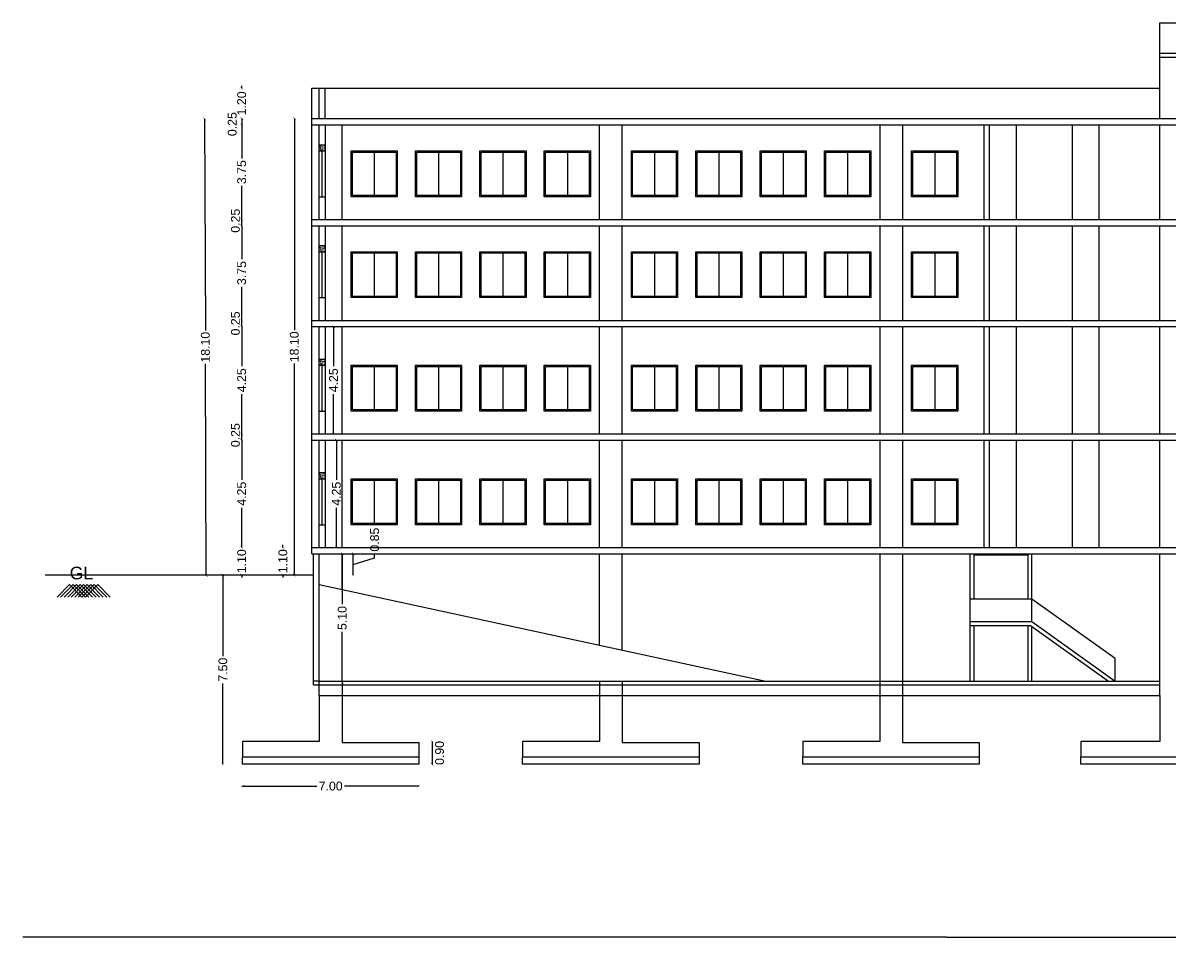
# Model space of a CAD drawing. Header units: metres. Extents: x 3229 to 14086, y -2906 to 1156.
# Drawn here: x 13889.15 to 13934.64, y -2770.08 to -2733.84 of the extents above; entities that cross this region are included whole.
import ezdxf

# ---------------------------------------------------------------- set-up
doc = ezdxf.new("R2010")
doc.units = ezdxf.units.M
doc.header["$MEASUREMENT"] = 0
for name, color, linetype in [('BLK_1_FLR_0_REGULAR_ROOM', 3, 'Continuous'), ('BLK_1_FLR_1_REGULAR_ROOM', 3, 'Continuous'), ('BLK_1_HT_OF_BLDG', 5, 'Continuous'), ('BLK_1_LVL_-1_BSMNT_FOOT_PRINT', 1, 'Continuous'), ('BLK_1_PLINTH_HEIGHT', 7, 'Continuous')]:
    doc.layers.add(name, color=color, linetype=linetype)
doc.styles.add('arial', font='arial.ttf', dxfattribs={"height": 0.35})
doc.styles.get("Standard").update_dxf_attribs({"font": 'arial.ttf'})
doc.dimstyles.new('Standard3', dxfattribs={"dimtxt": 0.35, "dimasz": 0.1, "dimexe": 0.18, "dimexo": 0.0625, "dimgap": 0.09, "dimtad": 0, "dimzin": 0, "dimdsep": 46, "dimtxsty": 'arial', "dimblk": 'ARCHTICK', "dimcen": 0.09, "dimse1": 1, "dimse2": 1, "dimadec": 0, "dimazin": 0, "dimtfac": 1, "dimtofl": 0, "dimtmove": 1, "dimatfit": 3, "dimfxl": 0, "dimtolj": 1, "dimtzin": 0, "dimarcsym": 0})

# ---------------------------------------------------------------- blocks, each defined once
blk = doc.blocks.new('GL')
at = {"ltscale": 0.2}
for p, q in [((10818685.39, -1728572.497), (10818684.898, -1728572.997)), ((10818685.53, -1728572.497), (10818685.038, -1728572.997)), ((10818685.671, -1728572.497), (10818685.178, -1728572.997)), ((10818685.811, -1728572.497), (10818685.319, -1728572.997)), ((10818685.39, -1728572.497), (10818685.882, -1728572.997)), ((10818685.951, -1728572.497), (10818685.459, -1728572.997)), ((10818685.53, -1728572.497), (10818686.023, -1728572.997)), ((10818686.092, -1728572.497), (10818685.599, -1728572.997)), ((10818685.671, -1728572.497), (10818686.163, -1728572.997)), ((10818686.232, -1728572.497), (10818685.74, -1728572.997)), ((10818685.811, -1728572.497), (10818686.304, -1728572.997)), ((10818686.373, -1728572.497), (10818685.88, -1728572.997)), ((10818685.951, -1728572.497), (10818686.444, -1728572.997)), ((10818686.513, -1728572.497), (10818686.02, -1728572.997)), ((10818686.092, -1728572.497), (10818686.584, -1728572.997)), ((10818686.232, -1728572.497), (10818686.725, -1728572.997)), ((10818686.373, -1728572.497), (10818686.865, -1728572.997)), ((10818686.513, -1728572.497), (10818687.005, -1728572.997))]:
    blk.add_line(p, q, dxfattribs=at)
at = {"ltscale": 0.2, "insert": (10818685.398, -1728571.794), "char_height": 0.5, "attachment_point": 1}
blk.add_mtext_dynamic_manual_height_columns('GL', width=6.23407, gutter_width=15, heights=[1.613], dxfattribs=at)
blk = doc.blocks.new('_ArchTick')
at = {"color": 0, "linetype": 'ByBlock', "const_width": 0.15}
blk.add_lwpolyline([(-0.5, -0.5), (0.5, 0.5)], dxfattribs=at)
blk = doc.blocks.new('*D43')
at = {"color": 0, "lineweight": -2}
for p, q in [((13897.826, -2754.632), (13897.826, -2754.532)), ((13897.826, -2755.732), (13897.826, -2755.832))]:
    blk.add_line(p, q, dxfattribs=at)
at = {"layer": 'DefPoints', "color": 0}
for p in [(13897.826, -2754.632), (13900.674, -2754.632), (13900.674, -2755.732)]:
    blk.add_point(p, dxfattribs=at)
at = {"color": 0, "lineweight": -2, "xscale": 0.1, "yscale": 0.1, "zscale": 0.1}
for p, rotation in [((13897.826, -2754.632), 270), ((13897.826, -2755.732), 90)]:
    blk.add_blockref('_ArchTick', p, dxfattribs=dict(at, rotation=rotation))
at = {"color": 0, "insert": (13897.826, -2755.182), "char_height": 0.35, "attachment_point": 5, "rotation": 90, "style": 'arial'}
blk.add_mtext('\\A1;1.10', dxfattribs=at)
blk = doc.blocks.new('*D44')
at = {"color": 0, "lineweight": -2}
for p, q in [((13897.826, -2750.382), (13897.826, -2751.954)), ((13897.826, -2754.632), (13897.826, -2753.06))]:
    blk.add_line(p, q, dxfattribs=at)
at = {"layer": 'DefPoints', "color": 0}
for p in [(13900.604, -2750.382), (13897.826, -2754.632), (13900.604, -2754.632)]:
    blk.add_point(p, dxfattribs=at)
at = {"color": 0, "lineweight": -2, "xscale": 0.1, "yscale": 0.1, "zscale": 0.1}
for p, rotation in [((13897.826, -2750.382), 90), ((13897.826, -2754.632), 270)]:
    blk.add_blockref('_ArchTick', p, dxfattribs=dict(at, rotation=rotation))
at = {"color": 0, "insert": (13897.826, -2752.507), "char_height": 0.35, "attachment_point": 5, "rotation": 90, "style": 'arial'}
blk.add_mtext('\\A1;4.25', dxfattribs=at)
blk = doc.blocks.new('*D45')
at = {"color": 0, "lineweight": -2}
blk.add_line((13897.826, -2750.382), (13897.826, -2750.132), dxfattribs=at)
at = {"layer": 'DefPoints', "color": 0}
for p in [(13897.826, -2750.132), (13900.604, -2750.132), (13900.604, -2750.382)]:
    blk.add_point(p, dxfattribs=at)
at = {"color": 0, "lineweight": -2, "xscale": 0.1, "yscale": 0.1, "zscale": 0.1}
for p, rotation in [((13897.826, -2750.132), 90), ((13897.826, -2750.382), 270)]:
    blk.add_blockref('_ArchTick', p, dxfattribs=dict(at, rotation=rotation))
at = {"color": 0, "insert": (13897.579, -2750.183), "char_height": 0.35, "attachment_point": 5, "rotation": 90, "style": 'arial'}
blk.add_mtext('\\A1;0.25', dxfattribs=at)
blk = doc.blocks.new('*D46')
at = {"color": 0, "lineweight": -2}
for p, q in [((13897.826, -2745.882), (13897.826, -2747.454)), ((13897.826, -2750.132), (13897.826, -2748.56))]:
    blk.add_line(p, q, dxfattribs=at)
at = {"layer": 'DefPoints', "color": 0}
for p in [(13897.826, -2745.882), (13900.604, -2745.882), (13900.604, -2750.132)]:
    blk.add_point(p, dxfattribs=at)
at = {"color": 0, "lineweight": -2, "xscale": 0.1, "yscale": 0.1, "zscale": 0.1}
for p, rotation in [((13897.826, -2745.882), 90), ((13897.826, -2750.132), 270)]:
    blk.add_blockref('_ArchTick', p, dxfattribs=dict(at, rotation=rotation))
at = {"color": 0, "insert": (13897.826, -2748.007), "char_height": 0.35, "attachment_point": 5, "rotation": 90, "style": 'arial'}
blk.add_mtext('\\A1;4.25', dxfattribs=at)
blk = doc.blocks.new('*D47')
at = {"color": 0, "lineweight": -2}
blk.add_line((13897.826, -2745.882), (13897.826, -2745.632), dxfattribs=at)
at = {"layer": 'DefPoints', "color": 0}
for p in [(13897.826, -2745.632), (13900.604, -2745.632), (13900.604, -2745.882)]:
    blk.add_point(p, dxfattribs=at)
at = {"color": 0, "lineweight": -2, "xscale": 0.1, "yscale": 0.1, "zscale": 0.1}
for p, rotation in [((13897.826, -2745.632), 90), ((13897.826, -2745.882), 270)]:
    blk.add_blockref('_ArchTick', p, dxfattribs=dict(at, rotation=rotation))
at = {"color": 0, "insert": (13897.579, -2745.754), "char_height": 0.35, "attachment_point": 5, "rotation": 90, "style": 'arial'}
blk.add_mtext('\\A1;0.25', dxfattribs=at)
blk = doc.blocks.new('*D48')
at = {"color": 0, "lineweight": -2}
for p, q in [((13897.826, -2741.882), (13897.826, -2743.211)), ((13897.826, -2745.632), (13897.826, -2744.303))]:
    blk.add_line(p, q, dxfattribs=at)
at = {"layer": 'DefPoints', "color": 0}
for p in [(13897.826, -2741.882), (13901.804, -2741.882), (13901.804, -2745.632)]:
    blk.add_point(p, dxfattribs=at)
at = {"color": 0, "lineweight": -2, "xscale": 0.1, "yscale": 0.1, "zscale": 0.1}
for p, rotation in [((13897.826, -2741.882), 90), ((13897.826, -2745.632), 270)]:
    blk.add_blockref('_ArchTick', p, dxfattribs=dict(at, rotation=rotation))
at = {"color": 0, "insert": (13897.826, -2743.757), "char_height": 0.35, "attachment_point": 5, "rotation": 90, "style": 'arial'}
blk.add_mtext('\\A1;3.75', dxfattribs=at)
blk = doc.blocks.new('*D49')
at = {"color": 0, "lineweight": -2}
blk.add_line((13897.826, -2741.882), (13897.826, -2741.632), dxfattribs=at)
at = {"layer": 'DefPoints', "color": 0}
for p in [(13897.826, -2741.632), (13900.904, -2741.632), (13900.904, -2741.882)]:
    blk.add_point(p, dxfattribs=at)
at = {"color": 0, "lineweight": -2, "xscale": 0.1, "yscale": 0.1, "zscale": 0.1}
for p, rotation in [((13897.826, -2741.632), 90), ((13897.826, -2741.882), 270)]:
    blk.add_blockref('_ArchTick', p, dxfattribs=dict(at, rotation=rotation))
at = {"color": 0, "insert": (13897.579, -2741.683), "char_height": 0.35, "attachment_point": 5, "rotation": 90, "style": 'arial'}
blk.add_mtext('\\A1;0.25', dxfattribs=at)
blk = doc.blocks.new('*D50')
at = {"color": 0, "lineweight": -2}
for p, q in [((13897.826, -2737.882), (13897.826, -2739.211)), ((13897.826, -2741.632), (13897.826, -2740.303))]:
    blk.add_line(p, q, dxfattribs=at)
at = {"layer": 'DefPoints', "color": 0}
for p in [(13897.826, -2737.882), (13900.604, -2737.882), (13900.604, -2741.632)]:
    blk.add_point(p, dxfattribs=at)
at = {"color": 0, "lineweight": -2, "xscale": 0.1, "yscale": 0.1, "zscale": 0.1}
for p, rotation in [((13897.826, -2737.882), 90), ((13897.826, -2741.632), 270)]:
    blk.add_blockref('_ArchTick', p, dxfattribs=dict(at, rotation=rotation))
at = {"color": 0, "insert": (13897.826, -2739.757), "char_height": 0.35, "attachment_point": 5, "rotation": 90, "style": 'arial'}
blk.add_mtext('\\A1;3.75', dxfattribs=at)
blk = doc.blocks.new('*D51')
at = {"color": 0, "lineweight": -2}
for p, q in [((13897.082, -2755.732), (13897.082, -2758.939)), ((13897.082, -2763.232), (13897.082, -2760.025))]:
    blk.add_line(p, q, dxfattribs=at)
at = {"layer": 'DefPoints', "color": 0}
for p in [(13900.674, -2755.732), (13897.082, -2763.232), (13900.674, -2763.232)]:
    blk.add_point(p, dxfattribs=at)
at = {"color": 0, "lineweight": -2, "xscale": 0.1, "yscale": 0.1, "zscale": 0.1}
for p, rotation in [((13897.082, -2755.732), 90), ((13897.082, -2763.232), 270)]:
    blk.add_blockref('_ArchTick', p, dxfattribs=dict(at, rotation=rotation))
at = {"color": 0, "insert": (13897.082, -2759.482), "char_height": 0.35, "attachment_point": 5, "rotation": 90, "style": 'arial'}
blk.add_mtext('\\A1;7.50', dxfattribs=at)
blk = doc.blocks.new('*D52')
at = {"color": 0, "lineweight": -2}
blk.add_line((13905.381, -2762.332), (13905.381, -2763.232), dxfattribs=at)
at = {"layer": 'DefPoints', "color": 0}
for p in [(13897.854, -2762.332), (13897.854, -2763.232), (13905.381, -2763.232)]:
    blk.add_point(p, dxfattribs=at)
at = {"color": 0, "lineweight": -2, "xscale": 0.1, "yscale": 0.1, "zscale": 0.1}
for p, rotation in [((13905.381, -2762.332), 90), ((13905.381, -2763.232), 270)]:
    blk.add_blockref('_ArchTick', p, dxfattribs=dict(at, rotation=rotation))
at = {"color": 0, "insert": (13905.673, -2762.782), "char_height": 0.35, "attachment_point": 5, "rotation": 90, "style": 'arial'}
blk.add_mtext('\\A1;0.90', dxfattribs=at)
blk = doc.blocks.new('*D53')
at = {"color": 0, "lineweight": -2}
for p, q in [((13897.854, -2764.095), (13900.812, -2764.095)), ((13904.854, -2764.095), (13901.897, -2764.095))]:
    blk.add_line(p, q, dxfattribs=at)
at = {"layer": 'DefPoints', "color": 0}
for p in [(13897.854, -2763.232), (13904.854, -2763.232), (13904.854, -2764.095)]:
    blk.add_point(p, dxfattribs=at)
at = {"color": 0, "lineweight": -2, "xscale": 0.1, "yscale": 0.1, "zscale": 0.1, "rotation": 180}
blk.add_blockref('_ArchTick', (13897.854, -2764.095), dxfattribs=at)
at = {"color": 0, "lineweight": -2, "xscale": 0.1, "yscale": 0.1, "zscale": 0.1}
blk.add_blockref('_ArchTick', (13904.854, -2764.095), dxfattribs=at)
at = {"color": 0, "insert": (13901.354, -2764.095), "char_height": 0.35, "attachment_point": 5, "style": 'arial'}
blk.add_mtext('\\A1;7.00', dxfattribs=at)
blk = doc.blocks.new('*D54')
at = {"color": 0, "lineweight": -2}
blk.add_line((13897.826, -2737.632), (13897.826, -2737.882), dxfattribs=at)
at = {"layer": 'DefPoints', "color": 0}
for p in [(13900.604, -2737.632), (13897.826, -2737.882), (13900.604, -2737.882)]:
    blk.add_point(p, dxfattribs=at)
at = {"color": 0, "lineweight": -2, "xscale": 0.1, "yscale": 0.1, "zscale": 0.1}
for p, rotation in [((13897.826, -2737.632), 90), ((13897.826, -2737.882), 270)]:
    blk.add_blockref('_ArchTick', p, dxfattribs=dict(at, rotation=rotation))
at = {"color": 0, "insert": (13897.452, -2737.853), "char_height": 0.35, "attachment_point": 5, "rotation": 90, "style": 'arial'}
blk.add_mtext('\\A1;0.25', dxfattribs=at)
blk = doc.blocks.new('*D55')
at = {"color": 0, "lineweight": -2}
for p, q in [((13897.826, -2736.432), (13897.826, -2736.332)), ((13897.826, -2737.632), (13897.826, -2737.732))]:
    blk.add_line(p, q, dxfattribs=at)
at = {"layer": 'DefPoints', "color": 0}
for p in [(13897.826, -2736.432), (13900.604, -2736.432), (13900.604, -2737.632)]:
    blk.add_point(p, dxfattribs=at)
at = {"color": 0, "lineweight": -2, "xscale": 0.1, "yscale": 0.1, "zscale": 0.1}
for p, rotation in [((13897.826, -2736.432), 270), ((13897.826, -2737.632), 90)]:
    blk.add_blockref('_ArchTick', p, dxfattribs=dict(at, rotation=rotation))
at = {"color": 0, "insert": (13897.826, -2737.032), "char_height": 0.35, "attachment_point": 5, "rotation": 90, "style": 'arial'}
blk.add_mtext('\\A1;1.20', dxfattribs=at)
blk = doc.blocks.new('*D56')
at = {"color": 0, "lineweight": -2}
for p, q in [((13896.353, -2737.648), (13896.385, -2746.035)), ((13896.423, -2755.748), (13896.39, -2747.362))]:
    blk.add_line(p, q, dxfattribs=at)
at = {"layer": 'DefPoints', "color": 0}
for p in [(13896.353, -2737.648), (13900.604, -2737.632), (13900.674, -2755.732)]:
    blk.add_point(p, dxfattribs=at)
at = {"color": 0, "lineweight": -2, "xscale": 0.1, "yscale": 0.1, "zscale": 0.1}
for p, rotation in [((13896.353, -2737.648), 90.22158548547073), ((13896.423, -2755.748), 270.2215854854707)]:
    blk.add_blockref('_ArchTick', p, dxfattribs=dict(at, rotation=rotation))
at = {"color": 0, "insert": (13896.388, -2746.698), "char_height": 0.35, "attachment_point": 5, "rotation": 90.2216, "style": 'arial'}
blk.add_mtext('\\A1;18.10', dxfattribs=at)
blk = doc.blocks.new('*D59')
at = {"layer": 'BLK_1_HT_OF_BLDG', "color": 0, "lineweight": -2}
for p, q in [((13899.914, -2737.632), (13899.914, -2746.019)), ((13899.914, -2755.732), (13899.914, -2747.345))]:
    blk.add_line(p, q, dxfattribs=at)
at = {"layer": 'DefPoints', "color": 0}
for p in [(13899.914, -2737.632), (13900.674, -2737.632), (13900.674, -2755.732)]:
    blk.add_point(p, dxfattribs=at)
at = {"layer": 'BLK_1_HT_OF_BLDG', "color": 0, "lineweight": -2, "xscale": 0.1, "yscale": 0.1, "zscale": 0.1}
for p, rotation in [((13899.914, -2737.632), 90), ((13899.914, -2755.732), 270)]:
    blk.add_blockref('_ArchTick', p, dxfattribs=dict(at, rotation=rotation))
at = {"layer": 'BLK_1_HT_OF_BLDG', "color": 0, "insert": (13899.914, -2746.682), "char_height": 0.35, "attachment_point": 5, "rotation": 90, "style": 'arial'}
blk.add_mtext('\\A1;18.10', dxfattribs=at)
blk = doc.blocks.new('*D60')
at = {"layer": 'BLK_1_PLINTH_HEIGHT', "color": 0, "lineweight": -2}
for p, q in [((13899.459, -2754.632), (13899.459, -2754.532)), ((13899.459, -2755.732), (13899.459, -2755.832))]:
    blk.add_line(p, q, dxfattribs=at)
at = {"layer": 'DefPoints', "color": 0}
for p in [(13899.459, -2754.632), (13900.674, -2754.632), (13900.674, -2755.732)]:
    blk.add_point(p, dxfattribs=at)
at = {"layer": 'BLK_1_PLINTH_HEIGHT', "color": 0, "lineweight": -2, "xscale": 0.1, "yscale": 0.1, "zscale": 0.1}
for p, rotation in [((13899.459, -2754.632), 270), ((13899.459, -2755.732), 90)]:
    blk.add_blockref('_ArchTick', p, dxfattribs=dict(at, rotation=rotation))
at = {"layer": 'BLK_1_PLINTH_HEIGHT', "color": 0, "insert": (13899.459, -2755.182), "char_height": 0.35, "attachment_point": 5, "rotation": 90, "style": 'arial'}
blk.add_mtext('\\A1;1.10', dxfattribs=at)
blk = doc.blocks.new('*D61')
at = {"layer": 'BLK_1_LVL_-1_BSMNT_FOOT_PRINT', "color": 0, "lineweight": -2}
for p, q in [((13902.246, -2755.732), (13902.246, -2754.882)), ((13903.097, -2755.052), (13903.097, -2754.872)), ((13902.246, -2755.307), (13903.097, -2755.052))]:
    blk.add_line(p, q, dxfattribs=at)
at = {"layer": 'DefPoints', "color": 0}
for p in [(13900.674, -2754.882), (13902.246, -2754.882), (13900.674, -2755.732)]:
    blk.add_point(p, dxfattribs=at)
at = {"layer": 'BLK_1_LVL_-1_BSMNT_FOOT_PRINT', "color": 0, "lineweight": -2, "xscale": 0.1, "yscale": 0.1, "zscale": 0.1}
for p, rotation in [((13902.246, -2754.882), 90), ((13902.246, -2755.732), 270)]:
    blk.add_blockref('_ArchTick', p, dxfattribs=dict(at, rotation=rotation))
at = {"layer": 'BLK_1_LVL_-1_BSMNT_FOOT_PRINT', "color": 0, "insert": (13903.097, -2754.326), "char_height": 0.35, "attachment_point": 5, "rotation": 90, "style": 'arial'}
blk.add_mtext('\\A1;0.85', dxfattribs=at)
blk = doc.blocks.new('*D62')
at = {"layer": 'BLK_1_LVL_-1_BSMNT_FOOT_PRINT', "color": 0, "lineweight": -2}
for p, q in [((13901.813, -2754.882), (13901.813, -2756.888)), ((13901.813, -2759.982), (13901.813, -2757.976))]:
    blk.add_line(p, q, dxfattribs=at)
at = {"layer": 'DefPoints', "color": 0}
for p in [(13901.804, -2754.882), (13901.804, -2759.982), (13901.813, -2759.982)]:
    blk.add_point(p, dxfattribs=at)
at = {"layer": 'BLK_1_LVL_-1_BSMNT_FOOT_PRINT', "color": 0, "lineweight": -2, "xscale": 0.1, "yscale": 0.1, "zscale": 0.1}
for p, rotation in [((13901.813, -2754.882), 90), ((13901.813, -2759.982), 270)]:
    blk.add_blockref('_ArchTick', p, dxfattribs=dict(at, rotation=rotation))
at = {"layer": 'BLK_1_LVL_-1_BSMNT_FOOT_PRINT', "color": 0, "insert": (13901.813, -2757.432), "char_height": 0.35, "attachment_point": 5, "rotation": 90, "style": 'arial'}
blk.add_mtext('\\A1;5.10', dxfattribs=at)
blk = doc.blocks.new('*D137')
at = {"layer": 'BLK_1_FLR_0_REGULAR_ROOM', "color": 0, "lineweight": -2}
for p, q in [((13901.58, -2750.382), (13901.58, -2751.954)), ((13901.58, -2754.632), (13901.58, -2753.06))]:
    blk.add_line(p, q, dxfattribs=at)
at = {"layer": 'DefPoints', "color": 0}
for p in [(13901.804, -2750.382), (13901.58, -2754.632), (13901.804, -2754.632)]:
    blk.add_point(p, dxfattribs=at)
at = {"layer": 'BLK_1_FLR_0_REGULAR_ROOM', "color": 0, "lineweight": -2, "xscale": 0.1, "yscale": 0.1, "zscale": 0.1}
for p, rotation in [((13901.58, -2750.382), 90), ((13901.58, -2754.632), 270)]:
    blk.add_blockref('_ArchTick', p, dxfattribs=dict(at, rotation=rotation))
at = {"layer": 'BLK_1_FLR_0_REGULAR_ROOM', "color": 0, "insert": (13901.58, -2752.507), "char_height": 0.35, "attachment_point": 5, "rotation": 90, "style": 'arial'}
blk.add_mtext('\\A1;4.25', dxfattribs=at)
blk = doc.blocks.new('*D138')
at = {"layer": 'BLK_1_FLR_1_REGULAR_ROOM', "color": 0, "lineweight": -2}
for p, q in [((13901.468, -2745.882), (13901.468, -2747.454)), ((13901.468, -2750.132), (13901.468, -2748.56))]:
    blk.add_line(p, q, dxfattribs=at)
at = {"layer": 'DefPoints', "color": 0}
for p in [(13901.804, -2745.882), (13901.468, -2750.132), (13901.804, -2750.132)]:
    blk.add_point(p, dxfattribs=at)
at = {"layer": 'BLK_1_FLR_1_REGULAR_ROOM', "color": 0, "lineweight": -2, "xscale": 0.1, "yscale": 0.1, "zscale": 0.1}
for p, rotation in [((13901.468, -2745.882), 90), ((13901.468, -2750.132), 270)]:
    blk.add_blockref('_ArchTick', p, dxfattribs=dict(at, rotation=rotation))
at = {"layer": 'BLK_1_FLR_1_REGULAR_ROOM', "color": 0, "insert": (13901.468, -2748.007), "char_height": 0.35, "attachment_point": 5, "rotation": 90, "style": 'arial'}
blk.add_mtext('\\A1;4.25', dxfattribs=at)

msp = doc.modelspace()

# ---------------------------------------------------------------- hatches: boundary and pattern name
at = {"ltscale": 0.2}
h = msp.add_hatch(dxfattribs=at)
h.set_pattern_fill('AR-CONC', color=0, scale=0.0115)
h.set_pattern_definition([(50, (-0.011634, 12.995864), (0.082484921, -0.00721649552), [0.008625, -0.094875]), (355, (-0.01163, 12.99586), (-0.01595640337, 0.0865020954), [0.0069, -0.0759]), (100.45144446, (-0.00476, 12.99526), (0.06652851737, 0.07928559896), [0.0073301221, -0.0806313429]), (46.1842, (-0.01163, 13.01886), (0.122732753, -0.0190347173), [0.0129375, -0.1423125]), (96.6356355, (-0.00141, 13.01728), (0.1074861238, 0.1120236391), [0.0109951893, -0.1209470824]), (351.184164, (-0.01163, 13.01886), (0.1074861237, 0.112023639), [0.01035, -0.1138500001]), (21, (-0.000134, 13.013114), (0.068644311, -0.04630117243), [0.008625, -0.094875]), (326, (-0.00013, 13.01311), (0.02798126317, 0.0833922552), [0.0069, -0.0759]), (71.45144474, (0.00559, 13.009255), (0.09662557332, 0.03709108257), [0.00733012185, -0.0806313429]), (37.5, (-0.011634, 12.995864), (0.00139838336, 0.03828279319), [0, -0.07498, 0, -0.07705, 0, -0.0761875]), (7.5, (-0.011634, 12.995864), (0.0302529968, 0.04535734687), [0, -0.04393, 0, -0.073255, 0, -0.0290375]), (327.5, (-0.03728, 12.995864), (0.06138958016, -0.00259381025), [0, -0.02875, 0, -0.0897, 0, -0.119025]), (317.5, (-0.04878, 12.995864), (0.06706640947, 0.01151207297), [0, -0.037375, 0, -0.05957, 0, -0.084525])])
h.paths.add_polyline_path([(13901.123, -2738.686), (13900.893, -2738.686), (13900.893, -2738.916), (13901.123, -2738.916)])
h = msp.add_hatch(dxfattribs=at)
h.set_pattern_fill('AR-CONC', color=0, scale=0.0115)
h.set_pattern_definition([(50, (-0.011634, 8.995864), (0.082484921, -0.00721649552), [0.008625, -0.094875]), (355, (-0.01163, 8.99586), (-0.01595640337, 0.0865020954), [0.0069, -0.0759]), (100.45144446, (-0.00476, 8.99526), (0.06652851737, 0.07928559896), [0.0073301221, -0.0806313429]), (46.1842, (-0.01163, 9.01886), (0.122732753, -0.0190347173), [0.0129375, -0.1423125]), (96.6356355, (-0.00141, 9.01728), (0.1074861238, 0.1120236391), [0.0109951893, -0.1209470824]), (351.184164, (-0.01163, 9.01886), (0.1074861237, 0.112023639), [0.01035, -0.1138500001]), (21, (-0.000134, 9.013114), (0.068644311, -0.04630117243), [0.008625, -0.094875]), (326, (-0.00013, 9.01311), (0.02798126317, 0.0833922552), [0.0069, -0.0759]), (71.45144474, (0.00559, 9.009255), (0.09662557332, 0.03709108257), [0.00733012185, -0.0806313429]), (37.5, (-0.011634, 8.995864), (0.00139838336, 0.03828279319), [0, -0.07498, 0, -0.07705, 0, -0.0761875]), (7.5, (-0.011634, 8.995864), (0.0302529968, 0.04535734687), [0, -0.04393, 0, -0.073255, 0, -0.0290375]), (327.5, (-0.03728, 8.995864), (0.06138958016, -0.00259381025), [0, -0.02875, 0, -0.0897, 0, -0.119025]), (317.5, (-0.04878, 8.995864), (0.06706640947, 0.01151207297), [0, -0.037375, 0, -0.05957, 0, -0.084525])])
h.paths.add_polyline_path([(13901.123, -2742.686), (13900.893, -2742.686), (13900.893, -2742.916), (13901.123, -2742.916)])
h = msp.add_hatch(dxfattribs=at)
h.set_pattern_fill('AR-CONC', color=0, scale=0.0115)
h.set_pattern_definition([(50, (-0.011634, 4.495864), (0.082484921, -0.00721649552), [0.008625, -0.094875]), (355, (-0.01163, 4.49586), (-0.01595640337, 0.0865020954), [0.0069, -0.0759]), (100.45144446, (-0.00476, 4.49526), (0.06652851737, 0.07928559896), [0.0073301221, -0.0806313429]), (46.1842, (-0.01163, 4.51886), (0.122732753, -0.0190347173), [0.0129375, -0.1423125]), (96.6356355, (-0.00141, 4.51728), (0.1074861238, 0.1120236391), [0.0109951893, -0.1209470824]), (351.184164, (-0.01163, 4.51886), (0.1074861237, 0.112023639), [0.01035, -0.1138500001]), (21, (-0.000134, 4.513114), (0.068644311, -0.04630117243), [0.008625, -0.094875]), (326, (-0.00013, 4.51311), (0.02798126317, 0.0833922552), [0.0069, -0.0759]), (71.45144474, (0.00559, 4.509255), (0.09662557332, 0.03709108257), [0.00733012185, -0.0806313429]), (37.5, (-0.011634, 4.495864), (0.00139838336, 0.03828279319), [0, -0.07498, 0, -0.07705, 0, -0.0761875]), (7.5, (-0.011634, 4.495864), (0.0302529968, 0.04535734687), [0, -0.04393, 0, -0.073255, 0, -0.0290375]), (327.5, (-0.03728, 4.495864), (0.06138958016, -0.00259381025), [0, -0.02875, 0, -0.0897, 0, -0.119025]), (317.5, (-0.04878, 4.495864), (0.06706640947, 0.01151207297), [0, -0.037375, 0, -0.05957, 0, -0.084525])])
h.paths.add_polyline_path([(13901.123, -2747.186), (13900.893, -2747.186), (13900.893, -2747.416), (13901.123, -2747.416)])
h = msp.add_hatch(dxfattribs=at)
h.set_pattern_fill('AR-CONC', color=0, scale=0.0115)
h.set_pattern_definition([(50, (-0.011634, 4.495864), (0.082484921, -0.00721649552), [0.008625, -0.094875]), (355, (-0.01163, 4.49586), (-0.01595640337, 0.0865020954), [0.0069, -0.0759]), (100.45144446, (-0.00476, 4.49526), (0.06652851737, 0.07928559896), [0.0073301221, -0.0806313429]), (46.1842, (-0.01163, 4.51886), (0.122732753, -0.0190347173), [0.0129375, -0.1423125]), (96.6356355, (-0.00141, 4.51728), (0.1074861238, 0.1120236391), [0.0109951893, -0.1209470824]), (351.184164, (-0.01163, 4.51886), (0.1074861237, 0.112023639), [0.01035, -0.1138500001]), (21, (-0.000134, 4.513114), (0.068644311, -0.04630117243), [0.008625, -0.094875]), (326, (-0.00013, 4.51311), (0.02798126317, 0.0833922552), [0.0069, -0.0759]), (71.45144474, (0.00559, 4.509255), (0.09662557332, 0.03709108257), [0.00733012185, -0.0806313429]), (37.5, (-0.011634, 4.495864), (0.00139838336, 0.03828279319), [0, -0.07498, 0, -0.07705, 0, -0.0761875]), (7.5, (-0.011634, 4.495864), (0.0302529968, 0.04535734687), [0, -0.04393, 0, -0.073255, 0, -0.0290375]), (327.5, (-0.03728, 4.495864), (0.06138958016, -0.00259381025), [0, -0.02875, 0, -0.0897, 0, -0.119025]), (317.5, (-0.04878, 4.495864), (0.06706640947, 0.01151207297), [0, -0.037375, 0, -0.05957, 0, -0.084525])])
h.paths.add_polyline_path([(13901.123, -2747.186), (13900.893, -2747.186), (13900.893, -2747.416), (13901.123, -2747.416)])
h = msp.add_hatch(dxfattribs=at)
h.set_pattern_fill('AR-CONC', color=0, scale=0.0115)
h.set_pattern_definition([(50, (-0.011634, -0.004136), (0.082484921, -0.00721649552), [0.008625, -0.094875]), (355, (-0.01163, -0.00414), (-0.01595640337, 0.0865020954), [0.0069, -0.0759]), (100.45144446, (-0.00476, -0.00474), (0.06652851737, 0.07928559896), [0.0073301221, -0.0806313429]), (46.1842, (-0.01163, 0.01886), (0.122732753, -0.0190347173), [0.0129375, -0.1423125]), (96.6356355, (-0.00141, 0.01728), (0.1074861238, 0.1120236391), [0.0109951893, -0.1209470824]), (351.184164, (-0.01163, 0.01886), (0.1074861237, 0.112023639), [0.01035, -0.1138500001]), (21, (-0.000134, 0.013114), (0.068644311, -0.04630117243), [0.008625, -0.094875]), (326, (-0.00013, 0.01311), (0.02798126317, 0.0833922552), [0.0069, -0.0759]), (71.45144474, (0.00559, 0.009255), (0.09662557332, 0.03709108257), [0.00733012185, -0.0806313429]), (37.5, (-0.011634, -0.004136), (0.00139838336, 0.03828279319), [0, -0.07498, 0, -0.07705, 0, -0.0761875]), (7.5, (-0.011634, -0.004136), (0.0302529968, 0.04535734687), [0, -0.04393, 0, -0.073255, 0, -0.0290375]), (327.5, (-0.03728, -0.004136), (0.06138958016, -0.00259381025), [0, -0.02875, 0, -0.0897, 0, -0.119025]), (317.5, (-0.04878, -0.004136), (0.06706640947, 0.01151207297), [0, -0.037375, 0, -0.05957, 0, -0.084525])])
h.paths.add_polyline_path([(13901.123, -2751.686), (13900.893, -2751.686), (13900.893, -2751.916), (13901.123, -2751.916)])

# ---------------------------------------------------------------- linework, layer by layer
at = {"color": 0, "ltscale": 0.2}
for p, q in [((13934.234, -2737.632), (13934.234, -2733.842)), ((13934.234, -2733.842), (13948.998, -2733.842)), ((13934.234, -2735.042), (13948.998, -2735.042)), ((13934.234, -2735.192), (13948.998, -2735.192)), ((13900.604, -2754.882), (13900.604, -2736.432)), ((13900.604, -2736.432), (13934.234, -2736.432)), ((13900.904, -2737.632), (13900.904, -2736.432)), ((13901.134, -2737.632), (13901.134, -2736.432)), ((13900.604, -2737.632), (14064.065, -2737.632)), ((13900.604, -2737.882), (14064.065, -2737.882)), ((13900.904, -2741.142), (13900.904, -2737.882)), ((13901.134, -2737.882), (13901.134, -2741.142)), ((13901.804, -2741.632), (13901.804, -2737.882)), ((13912.014, -2741.632), (13912.014, -2737.882)), ((13912.914, -2741.632), (13912.914, -2737.882)), ((13923.124, -2737.882), (13923.124, -2741.632)), ((13924.024, -2737.882), (13924.024, -2741.632)), ((13927.267, -2741.632), (13927.267, -2737.882)), ((13927.479, -2741.632), (13927.479, -2737.882)), ((13928.546, -2741.632), (13928.546, -2737.882)), ((13930.763, -2741.632), (13930.763, -2737.882)), ((13931.83, -2741.632), (13931.83, -2737.882)), ((13934.234, -2741.632), (13934.234, -2737.882)), ((13901.134, -2738.682), (13900.904, -2738.682)), ((13900.904, -2738.912), (13901.134, -2738.912)), ((13900.904, -2738.912), (13901.134, -2738.912)), ((13901.019, -2740.732), (13901.019, -2738.912)), ((13903.081, -2738.962), (13903.081, -2740.682)), ((13905.634, -2738.962), (13905.634, -2740.682)), ((13908.187, -2738.962), (13908.187, -2740.682)), ((13910.74, -2738.962), (13910.74, -2740.682)), ((13914.193, -2738.962), (13914.193, -2740.682)), ((13916.746, -2738.962), (13916.746, -2740.682)), ((13919.299, -2738.962), (13919.299, -2740.682)), ((13921.853, -2738.962), (13921.853, -2740.682)), ((13925.306, -2738.962), (13925.306, -2740.682)), ((13900.904, -2741.632), (13900.904, -2740.242)), ((13901.134, -2740.242), (13901.134, -2741.632)), ((13900.904, -2740.732), (13901.134, -2740.732)), ((13901.804, -2741.632), (13901.804, -2741.292)), ((13928.546, -2741.632), (13928.546, -2741.292)), ((13930.763, -2741.632), (13930.763, -2741.292)), ((13931.83, -2741.632), (13931.83, -2741.292)), ((13934.234, -2741.632), (13934.234, -2741.292)), ((13900.604, -2741.632), (14064.065, -2741.632)), ((13900.604, -2741.882), (14064.065, -2741.882)), ((13900.904, -2745.632), (13900.904, -2741.882)), ((13901.134, -2741.882), (13901.134, -2745.632)), ((13901.804, -2745.632), (13901.804, -2741.882)), ((13912.014, -2745.632), (13912.014, -2741.882)), ((13912.914, -2745.632), (13912.914, -2741.882)), ((13923.124, -2741.882), (13923.124, -2745.632)), ((13924.024, -2741.882), (13924.024, -2745.632)), ((13927.267, -2745.632), (13927.267, -2741.882)), ((13927.479, -2745.632), (13927.479, -2741.882)), ((13928.546, -2745.632), (13928.546, -2741.882)), ((13930.763, -2745.632), (13930.763, -2741.882)), ((13931.83, -2745.632), (13931.83, -2741.882)), ((13934.234, -2745.632), (13934.234, -2741.882)), ((13901.134, -2742.682), (13900.904, -2742.682)), ((13900.904, -2742.912), (13901.134, -2742.912)), ((13901.019, -2744.732), (13901.019, -2742.912)), ((13903.081, -2742.962), (13903.081, -2744.682)), ((13905.634, -2742.962), (13905.634, -2744.682)), ((13908.187, -2742.962), (13908.187, -2744.682)), ((13910.74, -2742.962), (13910.74, -2744.682)), ((13914.193, -2742.962), (13914.193, -2744.682)), ((13916.746, -2742.962), (13916.746, -2744.682)), ((13919.299, -2742.962), (13919.299, -2744.682)), ((13921.853, -2742.962), (13921.853, -2744.682)), ((13925.306, -2742.962), (13925.306, -2744.682)), ((13900.904, -2744.732), (13901.134, -2744.732)), ((13900.604, -2745.632), (14064.065, -2745.632)), ((13900.604, -2745.882), (14064.065, -2745.882)), ((13900.904, -2750.132), (13900.904, -2745.882)), ((13901.134, -2745.882), (13901.134, -2750.132)), ((13901.804, -2750.132), (13901.804, -2745.882)), ((13912.014, -2750.132), (13912.014, -2745.882)), ((13912.914, -2750.132), (13912.914, -2745.882)), ((13923.124, -2745.882), (13923.124, -2750.132)), ((13924.024, -2745.882), (13924.024, -2750.132)), ((13927.267, -2750.132), (13927.267, -2745.882)), ((13927.479, -2750.132), (13927.479, -2745.882)), ((13928.546, -2750.132), (13928.546, -2745.882)), ((13930.763, -2750.132), (13930.763, -2745.882)), ((13931.83, -2750.132), (13931.83, -2745.882)), ((13934.234, -2750.132), (13934.234, -2745.882)), ((13901.134, -2747.182), (13900.904, -2747.182)), ((13901.134, -2747.182), (13900.904, -2747.182)), ((13900.904, -2747.412), (13901.134, -2747.412)), ((13901.019, -2749.232), (13901.019, -2747.412)), ((13903.081, -2747.462), (13903.081, -2749.182)), ((13905.634, -2747.462), (13905.634, -2749.182)), ((13908.187, -2747.462), (13908.187, -2749.182)), ((13910.74, -2747.462), (13910.74, -2749.182)), ((13914.193, -2747.462), (13914.193, -2749.182)), ((13916.746, -2747.462), (13916.746, -2749.182)), ((13919.299, -2747.462), (13919.299, -2749.182)), ((13921.853, -2747.462), (13921.853, -2749.182)), ((13925.306, -2747.462), (13925.306, -2749.182)), ((13900.904, -2749.232), (13901.134, -2749.232)), ((13900.604, -2750.132), (14064.065, -2750.132)), ((13900.604, -2750.382), (14064.065, -2750.382)), ((13900.904, -2754.632), (13900.904, -2750.382)), ((13901.134, -2750.382), (13901.134, -2754.632)), ((13901.804, -2754.632), (13901.804, -2750.382)), ((13912.014, -2754.632), (13912.014, -2750.382)), ((13912.914, -2754.632), (13912.914, -2750.382)), ((13923.124, -2750.382), (13923.124, -2754.632)), ((13924.024, -2750.382), (13924.024, -2754.632)), ((13927.267, -2754.632), (13927.267, -2750.382)), ((13927.479, -2754.632), (13927.479, -2750.382)), ((13928.546, -2754.632), (13928.546, -2750.382)), ((13930.763, -2754.632), (13930.763, -2750.382)), ((13931.83, -2754.632), (13931.83, -2750.382)), ((13934.234, -2754.632), (13934.234, -2750.382)), ((13901.134, -2751.682), (13900.904, -2751.682)), ((13900.904, -2751.912), (13901.134, -2751.912)), ((13901.019, -2753.732), (13901.019, -2751.912)), ((13903.081, -2751.962), (13903.081, -2753.682)), ((13905.634, -2751.962), (13905.634, -2753.682)), ((13908.187, -2751.962), (13908.187, -2753.682)), ((13910.74, -2751.962), (13910.74, -2753.682)), ((13914.193, -2751.962), (13914.193, -2753.682)), ((13916.746, -2751.962), (13916.746, -2753.682)), ((13919.299, -2751.962), (13919.299, -2753.682)), ((13921.853, -2751.962), (13921.853, -2753.682)), ((13925.306, -2751.962), (13925.306, -2753.682)), ((13900.904, -2753.732), (13901.134, -2753.732)), ((13900.604, -2754.632), (14064.065, -2754.632)), ((13900.604, -2754.882), (14064.065, -2754.882)), ((13900.674, -2760.082), (13900.674, -2754.882)), ((13900.904, -2760.502), (13900.904, -2754.882)), ((13901.804, -2756.316), (13901.804, -2754.882)), ((13912.014, -2758.513), (13912.014, -2754.882)), ((13912.914, -2758.707), (13912.914, -2754.882)), ((13923.124, -2754.882), (13923.124, -2759.932)), ((13924.024, -2754.882), (13924.024, -2759.932)), ((13926.717, -2759.932), (13926.717, -2754.882)), ((13926.867, -2754.932), (13929.008, -2754.932)), ((13926.867, -2756.667), (13926.867, -2754.932)), ((13929.008, -2756.667), (13929.008, -2754.932)), ((13929.158, -2757.577), (13929.158, -2754.882)), ((13934.234, -2760.502), (13934.234, -2754.882)), ((13900.674, -2755.732), (13890.04, -2755.732)), ((13900.904, -2756.102), (13918.606, -2759.932)), ((13926.717, -2756.667), (13929.158, -2756.667)), ((13929.158, -2756.667), (13932.459, -2759.022)), ((13926.717, -2757.577), (13929.158, -2757.577)), ((13926.717, -2757.727), (13929.11, -2757.727)), ((13926.867, -2759.932), (13926.867, -2757.727)), ((13929.008, -2759.932), (13929.008, -2757.727)), ((13929.11, -2757.727), (13932.2, -2759.932)), ((13929.158, -2757.577), (13932.459, -2759.932)), ((13929.158, -2759.932), (13929.158, -2757.761)), ((13932.459, -2759.932), (13932.459, -2759.022)), ((13900.904, -2759.932), (13900.674, -2759.932)), ((13900.904, -2759.932), (13934.234, -2759.932)), ((13901.804, -2759.932), (13901.804, -2760.502)), ((13912.014, -2759.932), (13912.014, -2760.502)), ((13912.914, -2759.932), (13912.914, -2760.502)), ((13900.674, -2760.082), (13934.234, -2760.082)), ((13923.124, -2760.082), (13923.124, -2760.502)), ((13924.024, -2760.082), (13924.024, -2760.502)), ((13900.904, -2760.502), (13934.234, -2760.502))]:
    msp.add_line(p, q, dxfattribs=at)
at = {"color": 0}
for q in [(13889.153, -2770.08), (13971.299, -2770.08)]:
    msp.add_line((13925.773, -2770.08), q, dxfattribs=at)
at = {"color": 0, "ltscale": 0.2}
for points in [[(13902.166, -2740.732), (13902.166, -2738.912), (13903.995, -2738.912), (13903.995, -2740.732)], [(13902.216, -2740.682), (13902.216, -2738.962), (13903.945, -2738.962), (13903.945, -2740.682)], [(13904.719, -2740.732), (13904.719, -2738.912), (13906.548, -2738.912), (13906.548, -2740.732)], [(13904.769, -2740.682), (13904.769, -2738.962), (13906.498, -2738.962), (13906.498, -2740.682)], [(13907.273, -2740.732), (13907.273, -2738.912), (13909.101, -2738.912), (13909.101, -2740.732)], [(13907.323, -2740.682), (13907.323, -2738.962), (13909.051, -2738.962), (13909.051, -2740.682)], [(13909.826, -2740.732), (13909.826, -2738.912), (13911.654, -2738.912), (13911.654, -2740.732)], [(13909.876, -2740.682), (13909.876, -2738.962), (13911.604, -2738.962), (13911.604, -2740.682)], [(13913.279, -2740.732), (13913.279, -2738.912), (13915.108, -2738.912), (13915.108, -2740.732)], [(13913.329, -2740.682), (13913.329, -2738.962), (13915.058, -2738.962), (13915.058, -2740.682)], [(13915.832, -2740.732), (13915.832, -2738.912), (13917.661, -2738.912), (13917.661, -2740.732)], [(13915.882, -2740.682), (13915.882, -2738.962), (13917.611, -2738.962), (13917.611, -2740.682)], [(13918.385, -2740.732), (13918.385, -2738.912), (13920.214, -2738.912), (13920.214, -2740.732)], [(13918.435, -2740.682), (13918.435, -2738.962), (13920.164, -2738.962), (13920.164, -2740.682)], [(13920.938, -2740.732), (13920.938, -2738.912), (13922.767, -2738.912), (13922.767, -2740.732)], [(13920.988, -2740.682), (13920.988, -2738.962), (13922.717, -2738.962), (13922.717, -2740.682)], [(13924.391, -2740.732), (13924.391, -2738.912), (13926.22, -2738.912), (13926.22, -2740.732)], [(13924.441, -2740.682), (13924.441, -2738.962), (13926.17, -2738.962), (13926.17, -2740.682)], [(13902.166, -2744.732), (13902.166, -2742.912), (13903.995, -2742.912), (13903.995, -2744.732)], [(13902.216, -2744.682), (13902.216, -2742.962), (13903.945, -2742.962), (13903.945, -2744.682)], [(13904.719, -2744.732), (13904.719, -2742.912), (13906.548, -2742.912), (13906.548, -2744.732)], [(13904.769, -2744.682), (13904.769, -2742.962), (13906.498, -2742.962), (13906.498, -2744.682)], [(13907.273, -2744.732), (13907.273, -2742.912), (13909.101, -2742.912), (13909.101, -2744.732)], [(13907.323, -2744.682), (13907.323, -2742.962), (13909.051, -2742.962), (13909.051, -2744.682)], [(13909.826, -2744.732), (13909.826, -2742.912), (13911.654, -2742.912), (13911.654, -2744.732)], [(13909.876, -2744.682), (13909.876, -2742.962), (13911.604, -2742.962), (13911.604, -2744.682)], [(13913.279, -2744.732), (13913.279, -2742.912), (13915.108, -2742.912), (13915.108, -2744.732)], [(13913.329, -2744.682), (13913.329, -2742.962), (13915.058, -2742.962), (13915.058, -2744.682)], [(13915.832, -2744.732), (13915.832, -2742.912), (13917.661, -2742.912), (13917.661, -2744.732)], [(13915.882, -2744.682), (13915.882, -2742.962), (13917.611, -2742.962), (13917.611, -2744.682)], [(13918.385, -2744.732), (13918.385, -2742.912), (13920.214, -2742.912), (13920.214, -2744.732)], [(13918.435, -2744.682), (13918.435, -2742.962), (13920.164, -2742.962), (13920.164, -2744.682)], [(13920.938, -2744.732), (13920.938, -2742.912), (13922.767, -2742.912), (13922.767, -2744.732)], [(13920.988, -2744.682), (13920.988, -2742.962), (13922.717, -2742.962), (13922.717, -2744.682)], [(13924.391, -2744.732), (13924.391, -2742.912), (13926.22, -2742.912), (13926.22, -2744.732)], [(13924.441, -2744.682), (13924.441, -2742.962), (13926.17, -2742.962), (13926.17, -2744.682)], [(13902.166, -2749.232), (13902.166, -2747.412), (13903.995, -2747.412), (13903.995, -2749.232)], [(13902.216, -2749.182), (13902.216, -2747.462), (13903.945, -2747.462), (13903.945, -2749.182)], [(13904.719, -2749.232), (13904.719, -2747.412), (13906.548, -2747.412), (13906.548, -2749.232)], [(13904.769, -2749.182), (13904.769, -2747.462), (13906.498, -2747.462), (13906.498, -2749.182)], [(13907.273, -2749.232), (13907.273, -2747.412), (13909.101, -2747.412), (13909.101, -2749.232)], [(13907.323, -2749.182), (13907.323, -2747.462), (13909.051, -2747.462), (13909.051, -2749.182)], [(13909.826, -2749.232), (13909.826, -2747.412), (13911.654, -2747.412), (13911.654, -2749.232)], [(13909.876, -2749.182), (13909.876, -2747.462), (13911.604, -2747.462), (13911.604, -2749.182)], [(13913.279, -2749.232), (13913.279, -2747.412), (13915.108, -2747.412), (13915.108, -2749.232)], [(13913.329, -2749.182), (13913.329, -2747.462), (13915.058, -2747.462), (13915.058, -2749.182)], [(13915.832, -2749.232), (13915.832, -2747.412), (13917.661, -2747.412), (13917.661, -2749.232)], [(13915.882, -2749.182), (13915.882, -2747.462), (13917.611, -2747.462), (13917.611, -2749.182)], [(13918.385, -2749.232), (13918.385, -2747.412), (13920.214, -2747.412), (13920.214, -2749.232)], [(13918.435, -2749.182), (13918.435, -2747.462), (13920.164, -2747.462), (13920.164, -2749.182)], [(13920.938, -2749.232), (13920.938, -2747.412), (13922.767, -2747.412), (13922.767, -2749.232)], [(13920.988, -2749.182), (13920.988, -2747.462), (13922.717, -2747.462), (13922.717, -2749.182)], [(13924.391, -2749.232), (13924.391, -2747.412), (13926.22, -2747.412), (13926.22, -2749.232)], [(13924.441, -2749.182), (13924.441, -2747.462), (13926.17, -2747.462), (13926.17, -2749.182)], [(13902.166, -2753.732), (13902.166, -2751.912), (13903.995, -2751.912), (13903.995, -2753.732)], [(13902.216, -2753.682), (13902.216, -2751.962), (13903.945, -2751.962), (13903.945, -2753.682)], [(13904.719, -2753.732), (13904.719, -2751.912), (13906.548, -2751.912), (13906.548, -2753.732)], [(13904.769, -2753.682), (13904.769, -2751.962), (13906.498, -2751.962), (13906.498, -2753.682)], [(13907.273, -2753.732), (13907.273, -2751.912), (13909.101, -2751.912), (13909.101, -2753.732)], [(13907.323, -2753.682), (13907.323, -2751.962), (13909.051, -2751.962), (13909.051, -2753.682)], [(13909.826, -2753.732), (13909.826, -2751.912), (13911.654, -2751.912), (13911.654, -2753.732)], [(13909.876, -2753.682), (13909.876, -2751.962), (13911.604, -2751.962), (13911.604, -2753.682)], [(13913.279, -2753.732), (13913.279, -2751.912), (13915.108, -2751.912), (13915.108, -2753.732)], [(13913.329, -2753.682), (13913.329, -2751.962), (13915.058, -2751.962), (13915.058, -2753.682)], [(13915.832, -2753.732), (13915.832, -2751.912), (13917.661, -2751.912), (13917.661, -2753.732)], [(13915.882, -2753.682), (13915.882, -2751.962), (13917.611, -2751.962), (13917.611, -2753.682)], [(13918.385, -2753.732), (13918.385, -2751.912), (13920.214, -2751.912), (13920.214, -2753.732)], [(13918.435, -2753.682), (13918.435, -2751.962), (13920.164, -2751.962), (13920.164, -2753.682)], [(13920.938, -2753.732), (13920.938, -2751.912), (13922.767, -2751.912), (13922.767, -2753.732)], [(13920.988, -2753.682), (13920.988, -2751.962), (13922.717, -2751.962), (13922.717, -2753.682)], [(13924.391, -2753.732), (13924.391, -2751.912), (13926.22, -2751.912), (13926.22, -2753.732)], [(13924.441, -2753.682), (13924.441, -2751.962), (13926.17, -2751.962), (13926.17, -2753.682)]]:
    msp.add_lwpolyline(points, close=True, dxfattribs=at)
for points in [[(13924.024, -2759.932), (13924.024, -2762.365), (13927.074, -2762.365), (13927.074, -2763.232), (13920.074, -2763.232), (13920.074, -2762.932), (13927.074, -2762.932)], [(13923.124, -2759.932), (13923.124, -2762.332), (13920.074, -2762.332), (13920.074, -2762.932)], [(13901.804, -2760.502), (13901.804, -2762.365), (13904.854, -2762.365), (13904.854, -2763.232), (13897.854, -2763.232), (13897.854, -2762.932), (13904.854, -2762.932)], [(13900.904, -2760.502), (13900.904, -2762.332), (13897.854, -2762.332), (13897.854, -2762.932)], [(13912.914, -2760.502), (13912.914, -2762.365), (13915.964, -2762.365), (13915.964, -2763.232), (13908.964, -2763.232), (13908.964, -2762.932), (13915.964, -2762.932)], [(13912.014, -2760.502), (13912.014, -2762.332), (13908.964, -2762.332), (13908.964, -2762.932)], [(13935.05, -2760.502), (13935.05, -2762.365), (13938.1, -2762.365), (13938.1, -2763.232), (13931.1, -2763.232), (13931.1, -2762.932), (13938.1, -2762.932)], [(13934.234, -2760.502), (13934.234, -2762.332), (13931.1, -2762.332), (13931.1, -2762.932)]]:
    msp.add_lwpolyline(points, dxfattribs=at)

# ---------------------------------------------------------------- block references
at = {"color": 0}
msp.add_blockref('GL', (-10804794.392, 1725816.395), dxfattribs=at)

# ---------------------------------------------------------------- dimensions: what is measured, and where the dimension line sits
at = {"color": 3}
for p1, p2, distance, override, picture, middle in [((13900.604, -2737.632), (13900.604, -2736.432), 2.778, {"dimfxl": 0.18, "dimfxlon": 1, "dimarcsym": 1}, '*D55', (13897.826, -2737.032)), ((13900.674, -2755.732), (13900.604, -2737.632), 4.251, {"dimtxt": 0.5, "dimfxl": 0.18, "dimfxlon": 1, "dimarcsym": 1}, '*D56', (13896.388, -2746.698)), ((13900.604, -2741.632), (13900.604, -2737.882), 2.778, {"dimfxl": 0.18, "dimfxlon": 1, "dimarcsym": 1}, '*D50', (13897.826, -2739.757)), ((13901.804, -2745.632), (13901.804, -2741.882), 3.978, {"dimfxl": 0.18, "dimfxlon": 1, "dimarcsym": 1}, '*D48', (13897.826, -2743.757)), ((13900.604, -2750.132), (13900.604, -2745.882), 2.778, {"dimfxl": 0.18, "dimfxlon": 1, "dimarcsym": 1}, '*D46', (13897.826, -2748.007)), ((13900.604, -2750.382), (13900.604, -2754.632), -2.778, {"dimfxl": 0.18, "dimfxlon": 1, "dimarcsym": 1}, '*D44', (13897.826, -2752.507)), ((13900.674, -2755.732), (13900.674, -2754.632), 2.848, {"dimfxl": 0.18, "dimfxlon": 1, "dimarcsym": 1}, '*D43', (13897.826, -2755.182)), ((13900.674, -2755.732), (13900.674, -2763.232), -3.592, {"dimfxl": 0.18, "dimfxlon": 1, "dimarcsym": 1}, '*D51', (13897.082, -2759.482)), ((13897.854, -2763.232), (13904.854, -2763.232), -0.863, {"dimfxl": 0.18, "dimfxlon": 1, "dimarcsym": 1}, '*D53', (13901.354, -2764.095))]:
    dim = msp.add_aligned_dim(p1=p1, p2=p2, distance=distance, dimstyle='Standard3', override=override, dxfattribs=at)
    dim.commit()
    dim.dimension.update_dxf_attribs({"geometry": picture, "text_midpoint": middle})
for base, p1, p2, angle, picture, middle in [((13897.826, -2737.882), (13900.604, -2737.632), (13900.604, -2737.882), 270, '*D54', (13897.452, -2737.853)), ((13897.826, -2741.632), (13900.904, -2741.882), (13900.904, -2741.632), 90, '*D49', (13897.579, -2741.683)), ((13897.826, -2745.632), (13900.604, -2745.882), (13900.604, -2745.632), 90, '*D47', (13897.579, -2745.754)), ((13897.826, -2750.132), (13900.604, -2750.382), (13900.604, -2750.132), 90, '*D45', (13897.579, -2750.183)), ((13905.381, -2763.232), (13897.854, -2762.332), (13897.854, -2763.232), 270, '*D52', (13905.673, -2762.782))]:
    dim = msp.add_linear_dim(base=base, p1=p1, p2=p2, angle=angle, dimstyle='Standard3', override={"dimfxl": 0.18, "dimfxlon": 1, "dimarcsym": 1}, dxfattribs=at)
    dim.commit()
    dim.dimension.update_dxf_attribs({"geometry": picture, "text_midpoint": middle, "dimtype": 161})
at = {"layer": 'BLK_1_FLR_0_REGULAR_ROOM'}
dim = msp.add_aligned_dim(p1=(13901.804, -2750.382), p2=(13901.804, -2754.632), distance=-0.224, dimstyle='Standard3', override={"dimfxl": 0.18, "dimfxlon": 1, "dimarcsym": 1}, dxfattribs=at)
dim.commit()
dim.dimension.update_dxf_attribs({"geometry": '*D137', "text_midpoint": (13901.58, -2752.507)})
at = {"layer": 'BLK_1_FLR_1_REGULAR_ROOM'}
dim = msp.add_aligned_dim(p1=(13901.804, -2745.882), p2=(13901.804, -2750.132), distance=-0.337, dimstyle='Standard3', override={"dimfxl": 0.18, "dimfxlon": 1, "dimarcsym": 1}, dxfattribs=at)
dim.commit()
dim.dimension.update_dxf_attribs({"geometry": '*D138', "text_midpoint": (13901.468, -2748.007)})
at = {"layer": 'BLK_1_HT_OF_BLDG'}
dim = msp.add_aligned_dim(p1=(13900.674, -2755.732), p2=(13900.674, -2737.632), distance=0.76, dimstyle='Standard3', override={"dimfxl": 0.18, "dimfxlon": 1, "dimarcsym": 1}, dxfattribs=at)
dim.commit()
dim.dimension.update_dxf_attribs({"geometry": '*D59', "text_midpoint": (13899.914, -2746.682)})
at = {"layer": 'BLK_1_LVL_-1_BSMNT_FOOT_PRINT', "color": 2}
dim = msp.add_aligned_dim(p1=(13900.674, -2755.732), p2=(13900.674, -2754.882), distance=-1.572, dimstyle='Standard3', override={"dimfxl": 0.18, "dimfxlon": 1, "dimarcsym": 1}, dxfattribs=at)
dim.commit()
dim.dimension.update_dxf_attribs({"geometry": '*D61', "text_midpoint": (13903.097, -2754.782)})
at = {"layer": 'BLK_1_LVL_-1_BSMNT_FOOT_PRINT', "color": 1}
dim = msp.add_aligned_dim(p1=(13901.804, -2754.882), p2=(13901.804, -2759.982), distance=0.008, dimstyle='Standard3', override={"dimfxl": 0.18, "dimfxlon": 1, "dimarcsym": 1}, dxfattribs=at)
dim.commit()
dim.dimension.update_dxf_attribs({"geometry": '*D62', "text_midpoint": (13901.813, -2757.432)})
at = {"layer": 'BLK_1_PLINTH_HEIGHT'}
dim = msp.add_aligned_dim(p1=(13900.674, -2755.732), p2=(13900.674, -2754.632), distance=1.215, dimstyle='Standard3', override={"dimfxl": 0.18, "dimfxlon": 1, "dimarcsym": 1}, dxfattribs=at)
dim.commit()
dim.dimension.update_dxf_attribs({"geometry": '*D60', "text_midpoint": (13899.459, -2755.182)})

doc.saveas('drawing.dxf')
